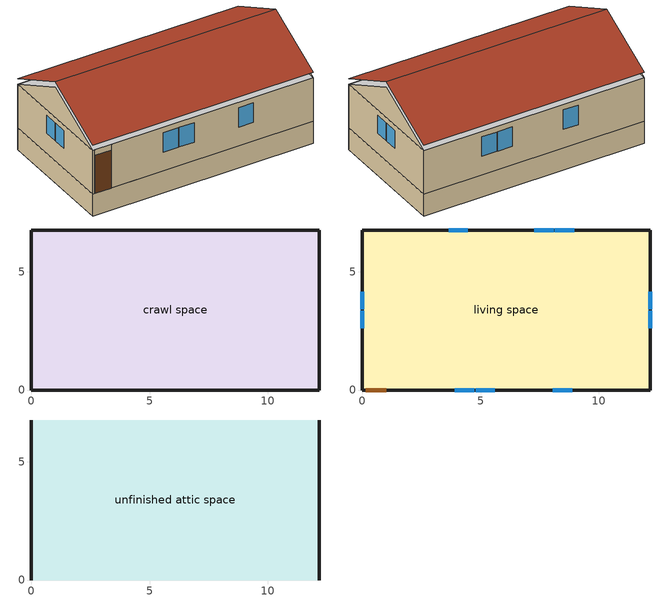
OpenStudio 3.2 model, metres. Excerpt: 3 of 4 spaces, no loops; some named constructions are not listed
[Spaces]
crawl space
 floor foundation (FloorFndGrndCS): 0,0 0,6.76 12.17,6.76 12.17,0 z-1.22
 wall foundation (WallFndGrndCS): 0,6.76 0,0 12.17,0 12.17,6.76 0,6.76 z-1.22:0
living space
 floor to crawl space (FloorCSInsFin Reversed): 0,0 0,6.76 12.17,6.76 12.17,0 z0
 wall outside (WallExtInsFin): 0,6.76 0,0 0.13,0 1.05,0 12.17,0 12.17,6.76 0,6.76 z0:2.44
 window (WindowConstruction): 3.91,0 4.72,0 / 4.78,0 5.6,0 / 8.05,0 8.87,0 / 8.96,6.76 8.14,6.76 / 8.08,6.76 7.26,6.76 / 4.46,6.76 3.65,6.76 z1.04:2.13; 0,4.16 0,3.41 / 0,3.35 0,2.6 / 12.17,2.6 12.17,3.35 / 12.17,3.41 12.17,4.16 z1.14:2.13
 door (Door): 0.15,0 1.02,0 z0:2.13
unfinished attic space
 floor to living space (FloorFinInsUnfinAttic): 0,6.76 12.17,6.76 12.17,0 0,0 z2.44
 wall outside (WallExtUninsUnfin): 0,3.38,4.13 0,6.76,2.44 0,0,2.44; 12.17,3.38,4.13 12.17,0,2.44 12.17,6.76,2.44
 roof outside (RoofUnfinInsExt): 12.17,3.38,4.43 0,3.38,4.43 0,0,2.74 12.17,0,2.74; 0,3.38,4.43 12.17,3.38,4.43 12.17,6.76,2.74 0,6.76,2.74
[Material] Roughness=Rough
Name | Thickness {m} | Conductivity {W/m-K} | Density {kg/m3} | Specific Heat {J/kg-K} | Thermal Absorptance | Solar Absorptance | Visible Absorptance
Drywall 0.5 in. | 0.0127 | 0.160291 | 801 | 837.4 | 0.9 | 0.5 | 0.1
FloorUATrussandIns | 0.0889 | 0.0589139 | 50.7834 | 1165.1 | 0.9 | 0.5 | 0.9
FloorUAAdditionalCeilingIns | 0.099314 | 0.0562575 | 16.02 | 1046.75
RoofSheathing | 0.01905 | 0.115458 | 512.64 | 1214.23 | 0.82 | 0.3 | 0.3
FloorIns | 0.23495 | 2.59817 | 67.691 | 1210.98 | 0.82 | 0.3 | 0.3
Wood Floor | 0.015875 | 0.115458 | 544.68 | 1214.23
Floor Covering | 0.0127 | 0.0433444 | 54.468 | 1339.84 | 0.9 | 0.9
[Construction]
FloorFinInsUnfinAttic Reversed: FloorUAAdditionalCeilingIns, FloorUATrussandIns, Drywall 0.5 in.
FloorCSInsFin: FloorIns, RoofSheathing, Wood Floor, Floor Covering
[Schedule:Day]
res nv_1 temp schedule allday7; res nv_1 temp schedule allday8: 8, 0, 20.5556, 23, 0, 21.3889, 24, 0, 20.5556
res nv_1 temp schedule allday9: 24, 0, 21.3889
res nv_1 temp schedule allday10; res nv_1 temp schedule allday11; res nv_1 temp schedule allday12: 8, 0, 19.4444, 23, 0, 20.2778, 24, 0, 19.4444
res mv_1 range exhaust schedule allday1; res mv_1 range exhaust schedule allday2; res mv_1 range exhaust schedule allday3; res mv_1 range exhaust schedule allday4; res mv_1 range exhaust schedule allday5; res mv_1 range exhaust schedule allday6; res mv_1 range exhaust schedule allday7; res mv_1 range exhaust schedule allday8; res mv_1 range exhaust schedule allday9; res mv_1 range exhaust schedule allday10; res mv_1 range exhaust schedule allday11; res mv_1 range exhaust schedule allday12: 9, 0, 0, 10, 0, 1, 24, 0, 0
res mv_1 bath exhaust schedule allday1; res mv_1 bath exhaust schedule allday2; res mv_1 bath exhaust schedule allday3; res mv_1 bath exhaust schedule allday4; res mv_1 bath exhaust schedule allday5; res mv_1 bath exhaust schedule allday6; res mv_1 bath exhaust schedule allday7; res mv_1 bath exhaust schedule allday8; res mv_1 bath exhaust schedule allday9; res mv_1 bath exhaust schedule allday10; res mv_1 bath exhaust schedule allday11; res mv_1 bath exhaust schedule allday12: 6, 0, 0, 7, 0, 1, 24, 0, 0
